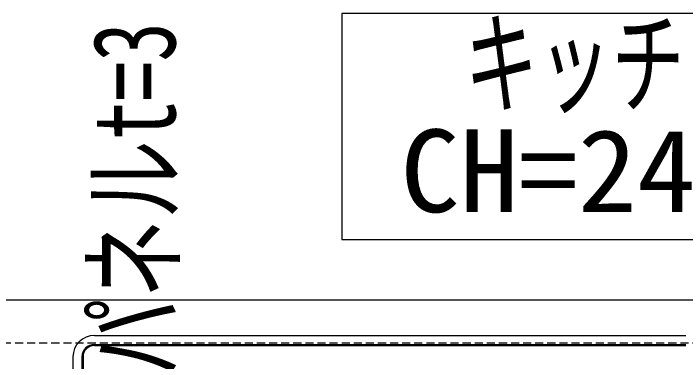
# Model space of a CAD drawing. Units: millimetres at full size, sheet at 1:30. Extents: x -17796 to 21385, y -23279 to 7734.
# Drawn here: x 17515 to 18140, y -1266 to -942 of the extents above; entities that cross this region are included whole.
import ezdxf
from ezdxf.enums import TextEntityAlignment as Align

# ---------------------------------------------------------------- set-up
doc = ezdxf.new("R2010")
doc.units = ezdxf.units.MM
doc.header["$LTSCALE"] = 30
doc.linetypes.add('USER5', pattern=[0.375, 0.25, -0.125])
doc.layers.add('0-1_(W)電灯', color=253, linetype='Continuous', lineweight=18)
doc.styles.add('ＭＳ ゴシック', font='')
doc.styles.get('ＭＳ ゴシック').set_extended_font_data('MS Gothic')

msp = doc.modelspace()

# ---------------------------------------------------------------- linework, layer by layer
at = {"layer": '0-1_(W)電灯'}
for p, q in [((19405.07, -1209.04), (17415.07, -1209.04)), ((17590.07, -1242.04), (18140.07, -1242.04)), ((17590.07, -1250.44), (18140.07, -1250.44)), ((17590.07, -1251.44), (18140.07, -1251.44)), ((17570.17, -1261.94), (17570.17, -1726.94)), ((17578.57, -1261.94), (17578.57, -1726.94)), ((17579.57, -1261.94), (17579.57, -1651.44))]:
    msp.add_line(p, q, dxfattribs=at)
at = {"layer": '0-1_(W)電灯', "color": 6}
msp.add_lwpolyline([(18329.83, -942.12), (17820.17, -942.12), (17820.17, -1152.52), (18329.83, -1152.52)], close=True, dxfattribs=at)
at = {"layer": '0-1_(W)電灯', "color": 2, "linetype": 'USER5'}
msp.add_lwpolyline([(18315.07, -1859.04), (17415.07, -1859.04), (17415.07, -1249.04), (18315.07, -1249.04), (18315.07, -1499.04)], dxfattribs=at)
at = {"layer": '0-1_(W)電灯'}
for radius in [19.9, 11.5, 10.5]:
    msp.add_arc((17590.07, -1261.94), radius, 90, 180, dxfattribs=at)

# ---------------------------------------------------------------- texts
at = {"layer": '0-1_(W)電灯', "color": 6, "style": 'ＭＳ ゴシック'}
for s, width, p in [('キッチン', 0.65, (17934.43, -1050.26)), ('CH=2400', 1.05, (17874.7, -1150.26))]:
    msp.add_text(s, height=76.97, dxfattribs=dict(at, width=width)).set_placement(p, align=Align.BOTTOM_LEFT)
at = {"layer": '0-1_(W)電灯', "color": 94, "style": 'ＭＳ ゴシック', "width": 0.7}
msp.add_text('下り壁キッチンパネルt=3', height=76.97, rotation=90, dxfattribs=at).set_placement((17688.48, -1795.17), align=Align.BOTTOM_LEFT)

doc.saveas('drawing.dxf')
